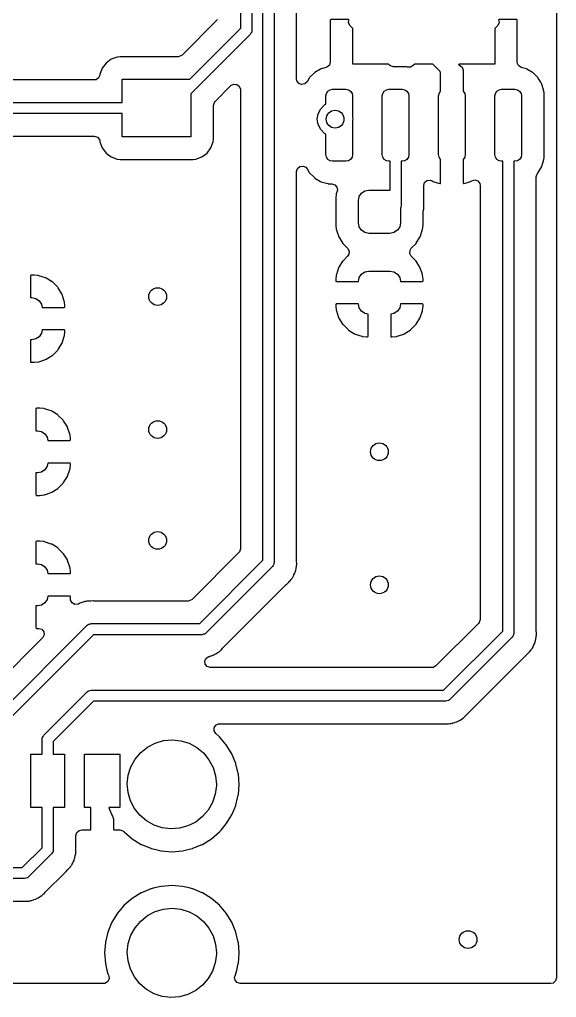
# Model space of a CAD drawing. Extents: x 175.5 to 201.5, y -108.8 to -70.5.
# Drawn here: x 189.39 to 201.49, y -108.81 to -86.75 of the extents above; entities that cross this region are included whole.
import ezdxf

# ---------------------------------------------------------------- set-up
doc = ezdxf.new("R2010")
doc.units = 0
doc.layers.add('BLACK', color=7, linetype='CONTINUOUS')

msp = doc.modelspace()

# ---------------------------------------------------------------- linework, layer by layer
at = {"layer": 'BLACK', "linetype": 'CONTINUOUS'}
for p, q in [((194.625, -80), (194.625, -87)), ((194.375, -86.9482), (194.375, -80.0518)), ((201.492, -80.5699), (201.492, -108.365)), ((194.875, -98.9482), (194.875, -81)), ((195.125, -81.0518), (195.125, -99)), ((195.633, -88.094), (195.633, -84.907)), ((193.83, -86.7745), (193.049, -87.5546)), ((193.846, -86.7535), (193.83, -86.7745)), ((196.394, -86.7599), (196.392, -86.7675)), ((196.392, -86.7675), (196.392, -87.7106)), ((196.395, -86.7585), (196.394, -86.7599)), ((196.41, -86.754), (196.395, -86.7585)), ((196.803, -86.754), (196.41, -86.754)), ((196.811, -86.7571), (196.803, -86.754)), ((196.805, -86.8303), (196.81, -86.7595)), ((196.839, -86.8926), (196.805, -86.8303)), ((196.81, -86.7595), (196.811, -86.7572)), ((196.811, -86.7572), (196.811, -86.7571)), ((200.197, -86.8212), (200.167, -86.8858)), ((200.201, -86.754), (200.188, -86.7578)), ((200.188, -86.7578), (200.197, -86.8212)), ((200.594, -86.754), (200.201, -86.754)), ((200.602, -86.7557), (200.594, -86.754)), ((200.604, -86.7569), (200.602, -86.7557)), ((200.608, -86.7721), (200.604, -86.7569)), ((200.608, -87.7101), (200.608, -86.7721)), ((193.223, -88.1), (194.375, -86.9482)), ((194.588, -87.0884), (193.25, -88.4268)), ((194.603, -87.0614), (194.588, -87.0884)), ((194.62, -87.0355), (194.603, -87.0614)), ((194.621, -87.0291), (194.62, -87.0355)), ((194.622, -87.0266), (194.621, -87.0291)), ((194.625, -87), (194.622, -87.022)), ((194.622, -87.022), (194.622, -87.0266)), ((196.9, -86.9536), (196.839, -86.8926)), ((196.9, -87.757), (196.9, -86.9536)), ((200.161, -86.8923), (200.1, -86.9536)), ((200.1, -86.9536), (200.1, -87.757)), ((200.167, -86.8858), (200.161, -86.8923)), ((191.337, -87.7367), (191.249, -87.8533)), ((191.453, -87.6494), (191.337, -87.7367)), ((191.59, -87.5983), (191.453, -87.6494)), ((191.652, -87.5915), (191.59, -87.5983)), ((192.96, -87.5915), (191.652, -87.5915)), ((192.987, -87.5886), (192.96, -87.5915)), ((193.049, -87.5546), (192.987, -87.5886)), ((196.392, -87.7106), (196.372, -87.7787)), ((197.703, -87.757), (196.9, -87.757)), ((197.726, -87.7796), (197.703, -87.757)), ((198.297, -87.757), (198.261, -87.7927)), ((198.703, -87.757), (198.297, -87.757)), ((198.873, -87.927), (198.703, -87.757)), ((199.297, -87.757), (199.289, -87.7642)), ((200.1, -87.757), (199.297, -87.757)), ((200.609, -87.7284), (200.608, -87.7101)), ((200.639, -87.7929), (200.609, -87.7284)), ((191.249, -87.8533), (191.198, -87.9897)), ((196.033, -87.9566), (195.927, -88.0629)), ((196.045, -87.9469), (196.033, -87.9566)), ((196.175, -87.8704), (196.045, -87.9469)), ((196.189, -87.8641), (196.175, -87.8704)), ((196.301, -87.8316), (196.189, -87.8641)), ((196.318, -87.8252), (196.301, -87.8316)), ((196.372, -87.7787), (196.318, -87.8252)), ((197.747, -87.7965), (197.726, -87.7796)), ((197.815, -87.8165), (197.747, -87.7965)), ((198.082, -87.8165), (197.815, -87.8165)), ((198.084, -87.8167), (198.082, -87.8165)), ((198.112, -87.8189), (198.084, -87.8167)), ((198.084, -87.8167), (198.084, -87.8167)), ((198.119, -87.8194), (198.112, -87.8189)), ((198.112, -87.8189), (198.112, -87.8189)), ((198.137, -87.8246), (198.119, -87.8194)), ((198.199, -87.8267), (198.137, -87.8246)), ((198.261, -87.7927), (198.199, -87.8267)), ((198.881, -87.9527), (198.873, -87.927)), ((198.881, -88.3676), (198.881, -87.9527)), ((199.289, -87.7642), (199.284, -87.7743)), ((199.284, -87.7743), (199.307, -87.7829)), ((199.307, -87.7829), (199.364, -87.8255)), ((199.364, -87.8255), (199.389, -87.892)), ((199.389, -87.892), (199.389, -87.901)), ((199.389, -87.901), (199.389, -88.3676)), ((200.699, -87.8311), (200.639, -87.7929)), ((200.819, -87.8659), (200.699, -87.8311)), ((200.825, -87.8699), (200.819, -87.8659)), ((200.955, -87.9465), (200.825, -87.8699)), ((200.825, -87.8699), (200.825, -87.8699)), ((200.962, -87.9505), (200.955, -87.9465)), ((200.955, -87.9465), (200.955, -87.9465)), ((201.079, -88.0682), (200.962, -87.9505)), ((191.071, -88.1165), (185.929, -88.1165)), ((191.111, -88.1101), (191.071, -88.1165)), ((191.169, -88.0697), (191.111, -88.1101)), ((191.197, -88.0041), (191.169, -88.0697)), ((191.198, -87.9897), (191.197, -88.003)), ((191.197, -88.003), (191.197, -88.0041)), ((191.7, -88.625), (191.7, -88.1)), ((191.7, -88.1), (193.223, -88.1)), ((195.64, -88.1339), (195.633, -88.094)), ((195.681, -88.1922), (195.64, -88.1339)), ((195.746, -88.2193), (195.681, -88.1922)), ((195.868, -88.1581), (195.816, -88.2066)), ((195.917, -88.0753), (195.868, -88.1581)), ((195.927, -88.0629), (195.917, -88.0753)), ((201.083, -88.075), (201.079, -88.0682)), ((201.138, -88.1664), (201.083, -88.075)), ((201.083, -88.075), (201.083, -88.075)), ((201.164, -88.2114), (201.138, -88.1664)), ((193.795, -88.6005), (194.151, -88.2445)), ((194.151, -88.2445), (194.214, -88.2105)), ((194.214, -88.2105), (194.285, -88.2155)), ((194.285, -88.2155), (194.341, -88.2581)), ((194.341, -88.2581), (194.366, -88.3246)), ((194.366, -88.3246), (194.367, -88.3336)), ((194.367, -88.3336), (194.367, -98.6854)), ((195.816, -88.2066), (195.746, -88.2193)), ((196.295, -88.475), (196.306, -88.4176)), ((196.306, -88.4176), (196.339, -88.3689)), ((196.339, -88.3689), (196.388, -88.3364)), ((196.388, -88.3364), (196.445, -88.325)), ((196.445, -88.325), (196.745, -88.325)), ((196.745, -88.325), (196.802, -88.3364)), ((196.802, -88.3364), (196.851, -88.3689)), ((196.851, -88.3689), (196.884, -88.4176)), ((196.884, -88.4176), (196.895, -88.475)), ((197.565, -88.475), (197.576, -88.4176)), ((197.576, -88.4176), (197.609, -88.3689)), ((197.609, -88.3689), (197.658, -88.3364)), ((197.658, -88.3364), (197.715, -88.325)), ((197.715, -88.325), (198.015, -88.325)), ((198.015, -88.325), (198.072, -88.3364)), ((198.072, -88.3364), (198.121, -88.3689)), ((198.121, -88.3689), (198.154, -88.4176)), ((198.154, -88.4176), (198.165, -88.475)), ((198.835, -88.475), (198.846, -88.4176)), ((198.846, -88.4176), (198.879, -88.3689)), ((198.879, -88.3689), (198.881, -88.3676)), ((199.389, -88.3676), (199.391, -88.3689)), ((199.391, -88.3689), (199.424, -88.4176)), ((199.424, -88.4176), (199.435, -88.475)), ((200.105, -88.475), (200.116, -88.4176)), ((200.116, -88.4176), (200.149, -88.3689)), ((200.149, -88.3689), (200.198, -88.3364)), ((200.198, -88.3364), (200.255, -88.325)), ((200.255, -88.325), (200.555, -88.325)), ((200.555, -88.325), (200.612, -88.3364)), ((200.612, -88.3364), (200.661, -88.3689)), ((200.661, -88.3689), (200.694, -88.4176)), ((200.694, -88.4176), (200.705, -88.475)), ((201.211, -88.3712), (201.164, -88.2114)), ((201.213, -88.4085), (201.211, -88.3712)), ((201.213, -89.8665), (201.213, -88.4085)), ((185.3, -88.625), (191.7, -88.625)), ((193.25, -88.4268), (193.25, -89.4)), ((193.758, -88.6896), (193.779, -88.6215)), ((193.779, -88.6215), (193.795, -88.6005)), ((196.295, -88.661), (196.295, -88.475)), ((196.895, -88.475), (196.895, -88.9684)), ((197.565, -89.8), (197.565, -88.475)), ((198.165, -88.475), (198.165, -89.8)), ((198.835, -89.8), (198.835, -88.475)), ((199.435, -88.475), (199.435, -89.8)), ((200.105, -89.8), (200.105, -88.475)), ((200.705, -88.475), (200.705, -89.8)), ((193.758, -89.4481), (193.758, -88.6896)), ((196.12, -88.8764), (196.176, -88.7649)), ((196.176, -88.7649), (196.265, -88.6764)), ((196.265, -88.6764), (196.295, -88.661)), ((191.7, -88.875), (185.3, -88.875)), ((191.7, -89.4), (191.7, -88.875)), ((196.1, -89), (196.12, -88.8764)), ((196.12, -89.1236), (196.1, -89)), ((196.895, -88.9684), (196.9, -89)), ((196.9, -89), (196.895, -89.0316)), ((196.895, -89.0316), (196.895, -89.8)), ((196.176, -89.2351), (196.12, -89.1236)), ((196.265, -89.3236), (196.176, -89.2351)), ((185.929, -89.3835), (191.071, -89.3835)), ((191.071, -89.3835), (191.14, -89.4035)), ((191.14, -89.4035), (191.186, -89.4572)), ((191.186, -89.4572), (191.197, -89.4959)), ((191.197, -89.4959), (191.198, -89.5103)), ((191.198, -89.5103), (191.249, -89.6467)), ((193.25, -89.4), (191.7, -89.4)), ((193.701, -89.6467), (193.752, -89.5103)), ((193.752, -89.5103), (193.758, -89.4481)), ((196.295, -89.339), (196.265, -89.3236)), ((196.295, -89.8), (196.295, -89.339)), ((191.249, -89.6467), (191.337, -89.7633)), ((193.613, -89.7633), (193.701, -89.6467)), ((191.337, -89.7633), (191.453, -89.8506)), ((191.453, -89.8506), (191.59, -89.9017)), ((191.59, -89.9017), (191.652, -89.9085)), ((191.652, -89.9085), (193.298, -89.9085)), ((193.298, -89.9085), (193.36, -89.9017)), ((193.36, -89.9017), (193.497, -89.8506)), ((193.497, -89.8506), (193.613, -89.7633)), ((196.306, -89.8574), (196.295, -89.8)), ((196.339, -89.9061), (196.306, -89.8574)), ((196.388, -89.9386), (196.339, -89.9061)), ((196.445, -89.95), (196.388, -89.9386)), ((196.745, -89.95), (196.445, -89.95)), ((196.802, -89.9386), (196.745, -89.95)), ((196.851, -89.9061), (196.802, -89.9386)), ((196.884, -89.8574), (196.851, -89.9061)), ((196.895, -89.8), (196.884, -89.8574)), ((197.576, -89.8574), (197.565, -89.8)), ((197.609, -89.9061), (197.576, -89.8574)), ((197.658, -89.9386), (197.609, -89.9061)), ((197.715, -89.95), (197.658, -89.9386)), ((197.74, -89.95), (197.715, -89.95)), ((197.74, -90.6005), (197.74, -89.95)), ((198.015, -89.95), (197.99, -89.95)), ((197.99, -89.95), (197.99, -90.9525)), ((198.072, -89.9386), (198.015, -89.95)), ((198.121, -89.9061), (198.072, -89.9386)), ((198.154, -89.8574), (198.121, -89.9061)), ((198.165, -89.8), (198.154, -89.8574)), ((198.846, -89.8574), (198.835, -89.8)), ((198.879, -89.9061), (198.846, -89.8574)), ((198.881, -89.9074), (198.879, -89.9061)), ((198.881, -90.4426), (198.881, -89.9074)), ((199.391, -89.9061), (199.389, -89.9074)), ((199.389, -89.9074), (199.389, -90.4369)), ((199.424, -89.8574), (199.391, -89.9061)), ((199.435, -89.8), (199.424, -89.8574)), ((200.116, -89.8574), (200.105, -89.8)), ((200.149, -89.9061), (200.116, -89.8574)), ((200.198, -89.9386), (200.149, -89.9061)), ((200.255, -89.95), (200.198, -89.9386)), ((200.28, -89.95), (200.255, -89.95)), ((200.28, -100.543), (200.28, -89.95)), ((200.555, -89.95), (200.53, -89.95)), ((200.53, -89.95), (200.53, -100.595)), ((200.612, -89.9386), (200.555, -89.95)), ((200.661, -89.9061), (200.612, -89.9386)), ((200.694, -89.8574), (200.661, -89.9061)), ((200.705, -89.8), (200.694, -89.8574)), ((201.172, -90.0369), (201.209, -89.91)), ((201.209, -89.91), (201.211, -89.9038)), ((201.211, -89.9038), (201.213, -89.8716)), ((201.213, -89.8689), (201.213, -89.8665)), ((201.213, -89.869), (201.213, -89.8689)), ((201.213, -89.8716), (201.213, -89.869)), ((195.633, -90.181), (195.654, -90.1129)), ((195.633, -98.9642), (195.633, -90.181)), ((195.654, -90.1129), (195.707, -90.0664)), ((195.707, -90.0664), (195.777, -90.0563)), ((195.777, -90.0563), (195.842, -90.0858)), ((195.842, -90.0858), (195.868, -90.1169)), ((195.868, -90.1169), (195.917, -90.1997)), ((201.083, -90.2), (201.16, -90.0704)), ((201.16, -90.0704), (201.164, -90.0636)), ((201.164, -90.0636), (201.172, -90.0369)), ((195.917, -90.1997), (195.927, -90.2121)), ((195.927, -90.2121), (196.033, -90.3184)), ((196.033, -90.3184), (196.045, -90.3281)), ((196.045, -90.3281), (196.175, -90.4046)), ((196.175, -90.4046), (196.189, -90.4109)), ((198.519, -90.4295), (198.572, -90.383)), ((198.572, -90.383), (198.642, -90.3729)), ((198.642, -90.3729), (198.689, -90.3892)), ((198.689, -90.3892), (198.715, -90.4046)), ((198.715, -90.4046), (198.729, -90.4109)), ((199.541, -90.4109), (199.555, -90.4046)), ((199.555, -90.4046), (199.581, -90.3892)), ((199.581, -90.3892), (199.65, -90.3717)), ((199.65, -90.3717), (199.718, -90.3942)), ((199.718, -90.3942), (199.762, -90.4496)), ((201.038, -90.2999), (201.059, -90.2318)), ((201.038, -100.559), (201.038, -90.2999)), ((201.059, -90.2318), (201.069, -90.2187)), ((201.069, -90.2187), (201.074, -90.2124)), ((201.069, -90.2187), (201.069, -90.2187)), ((201.074, -90.2124), (201.079, -90.2068)), ((201.079, -90.2068), (201.083, -90.2)), ((201.083, -90.2), (201.083, -90.2)), ((196.189, -90.4109), (196.335, -90.4533)), ((196.335, -90.4533), (196.348, -90.4556)), ((196.348, -90.4556), (196.376, -90.4578)), ((196.376, -90.4578), (196.381, -90.458)), ((196.381, -90.458), (196.428, -90.458)), ((196.428, -90.458), (196.496, -90.478)), ((196.496, -90.478), (196.542, -90.5317)), ((196.547, -90.6237), (196.527, -90.6852)), ((196.542, -90.5317), (196.553, -90.6019)), ((196.553, -90.6019), (196.547, -90.6237)), ((197.095, -90.6696), (197.172, -90.6181)), ((197.172, -90.6181), (197.262, -90.6)), ((197.262, -90.6), (197.737, -90.6)), ((197.737, -90.6), (197.74, -90.6005)), ((198.498, -90.4976), (198.519, -90.4295)), ((198.498, -91.0325), (198.498, -90.4976)), ((198.729, -90.4109), (198.864, -90.4499)), ((198.864, -90.4499), (198.878, -90.4499)), ((198.878, -90.4499), (198.881, -90.4426)), ((199.389, -90.4369), (199.393, -90.4504)), ((199.393, -90.4504), (199.401, -90.4515)), ((199.401, -90.4515), (199.541, -90.4109)), ((199.762, -90.4496), (199.772, -90.4976)), ((199.772, -90.4976), (199.772, -100.28)), ((196.527, -90.6852), (196.516, -90.7879)), ((196.516, -90.7879), (196.516, -91.3871)), ((197.025, -90.8375), (197.043, -90.7466)), ((197.025, -91.3375), (197.025, -90.8375)), ((197.043, -90.7466), (197.095, -90.6696)), ((197.985, -90.988), (197.975, -91.0033)), ((197.975, -91.0033), (197.975, -91.3375)), ((197.99, -90.9525), (197.985, -90.988)), ((198.487, -91.0755), (198.498, -91.0325)), ((198.483, -91.1069), (198.487, -91.0755)), ((198.483, -91.3871), (198.483, -91.1069)), ((196.516, -91.3871), (196.527, -91.4911)), ((196.527, -91.4911), (196.529, -91.4976)), ((196.529, -91.4976), (196.529, -91.4976)), ((196.529, -91.4976), (196.545, -91.5455)), ((197.043, -91.4284), (197.025, -91.3375)), ((197.095, -91.5054), (197.043, -91.4284)), ((197.172, -91.5569), (197.095, -91.5054)), ((197.905, -91.5054), (197.828, -91.5569)), ((197.957, -91.4284), (197.905, -91.5054)), ((197.975, -91.3375), (197.957, -91.4284)), ((198.418, -91.6549), (198.473, -91.4898)), ((198.473, -91.4898), (198.483, -91.3871)), ((196.545, -91.5455), (196.582, -91.6561)), ((196.582, -91.6561), (196.674, -91.804)), ((197.262, -91.575), (197.172, -91.5569)), ((197.737, -91.575), (197.262, -91.575)), ((197.828, -91.5569), (197.737, -91.575)), ((198.331, -91.7968), (198.414, -91.6611)), ((198.414, -91.6611), (198.418, -91.6549)), ((198.414, -91.6611), (198.414, -91.6611)), ((196.674, -91.804), (196.781, -91.9111)), ((196.781, -91.9111), (196.815, -91.9734)), ((198.19, -91.9565), (198.219, -91.9114)), ((198.219, -91.9111), (198.327, -91.803)), ((198.219, -91.9114), (198.219, -91.9111)), ((198.327, -91.803), (198.331, -91.7968)), ((196.781, -92.0893), (196.679, -92.1921)), ((196.81, -92.0442), (196.781, -92.0893)), ((196.815, -91.9734), (196.81, -92.0442)), ((198.185, -92.0273), (198.19, -91.9565)), ((198.219, -92.0896), (198.185, -92.0273)), ((198.321, -92.1911), (198.219, -92.0896)), ((196.58, -92.3522), (196.53, -92.5038)), ((196.586, -92.3391), (196.58, -92.3522)), ((196.67, -92.2035), (196.586, -92.3391)), ((196.679, -92.1921), (196.67, -92.2035)), ((198.33, -92.2025), (198.321, -92.1911)), ((198.413, -92.3379), (198.33, -92.2025)), ((198.42, -92.351), (198.413, -92.3379)), ((198.47, -92.5025), (198.42, -92.351)), ((189.631, -92.5229), (189.629, -92.5305)), ((189.629, -92.5305), (189.629, -93.025)), ((189.632, -92.5215), (189.631, -92.5229)), ((189.647, -92.517), (189.632, -92.5215)), ((189.709, -92.517), (189.647, -92.517)), ((189.715, -92.5173), (189.709, -92.517)), ((189.808, -92.5268), (189.715, -92.5173)), ((189.821, -92.5297), (189.808, -92.5268)), ((189.973, -92.5799), (189.821, -92.5297)), ((189.986, -92.5861), (189.973, -92.5799)), ((190.121, -92.6696), (189.986, -92.5861)), ((196.527, -92.5171), (196.517, -92.6098)), ((196.517, -92.6098), (196.517, -92.6162)), ((196.53, -92.5038), (196.527, -92.5171)), ((197.026, -92.6585), (197.043, -92.5716)), ((197.043, -92.5716), (197.095, -92.4946)), ((197.095, -92.4946), (197.172, -92.4431)), ((197.172, -92.4431), (197.262, -92.425)), ((197.262, -92.425), (197.737, -92.425)), ((197.737, -92.425), (197.828, -92.4431)), ((197.828, -92.4431), (197.905, -92.4946)), ((197.905, -92.4946), (197.957, -92.5716)), ((197.957, -92.5716), (197.974, -92.6585)), ((198.473, -92.5159), (198.47, -92.5025)), ((198.483, -92.6097), (198.473, -92.5159)), ((198.483, -92.6162), (198.483, -92.6097)), ((190.133, -92.6786), (190.121, -92.6696)), ((190.246, -92.7911), (190.133, -92.6786)), ((190.255, -92.8025), (190.246, -92.7911)), ((190.338, -92.9379), (190.255, -92.8025)), ((196.517, -92.6162), (196.517, -92.6404)), ((196.517, -92.6404), (196.521, -92.6556)), ((196.521, -92.6556), (196.523, -92.6568)), ((196.523, -92.6568), (196.531, -92.6585)), ((196.531, -92.6585), (197.026, -92.6585)), ((197.974, -92.6585), (198.465, -92.6585)), ((198.465, -92.6585), (198.48, -92.654)), ((198.48, -92.654), (198.481, -92.6526)), ((198.481, -92.6526), (198.483, -92.645)), ((198.483, -92.645), (198.483, -92.6162)), ((189.629, -93.025), (189.662, -93.025)), ((189.662, -93.025), (189.753, -93.0431)), ((189.753, -93.0431), (189.83, -93.0946)), ((190.345, -92.951), (190.338, -92.9379)), ((190.395, -93.1025), (190.345, -92.951)), ((189.83, -93.0946), (189.882, -93.1716)), ((189.882, -93.1716), (189.897, -93.246)), ((189.897, -93.246), (190.39, -93.246)), ((190.39, -93.246), (190.405, -93.2415)), ((190.398, -93.1159), (190.395, -93.1025)), ((190.408, -93.2097), (190.398, -93.1159)), ((190.405, -93.2415), (190.406, -93.2401)), ((190.406, -93.2401), (190.408, -93.2325)), ((190.408, -93.2162), (190.408, -93.2097)), ((190.408, -93.2325), (190.408, -93.2162)), ((196.519, -93.1724), (196.517, -93.18)), ((196.517, -93.18), (196.517, -93.2088)), ((196.517, -93.2088), (196.517, -93.2153)), ((196.517, -93.2153), (196.527, -93.3091)), ((196.52, -93.171), (196.519, -93.1724)), ((196.535, -93.1665), (196.52, -93.171)), ((197.026, -93.1665), (196.535, -93.1665)), ((197.043, -93.2534), (197.026, -93.1665)), ((197.095, -93.3304), (197.043, -93.2534)), ((197.957, -93.2534), (197.905, -93.3304)), ((197.974, -93.1665), (197.957, -93.2534)), ((198.469, -93.1665), (197.974, -93.1665)), ((198.477, -93.1682), (198.469, -93.1665)), ((198.473, -93.3079), (198.483, -93.2152)), ((198.479, -93.1694), (198.477, -93.1682)), ((198.483, -93.1846), (198.479, -93.1694)), ((198.483, -93.2088), (198.483, -93.1846)), ((198.483, -93.2152), (198.483, -93.2088)), ((196.527, -93.3091), (196.53, -93.3225)), ((196.53, -93.3225), (196.58, -93.474)), ((196.58, -93.474), (196.587, -93.4871)), ((196.587, -93.4871), (196.67, -93.6225)), ((197.172, -93.3819), (197.095, -93.3304)), ((197.246, -93.3967), (197.172, -93.3819)), ((197.246, -93.8945), (197.246, -93.3967)), ((197.828, -93.3819), (197.754, -93.3967)), ((197.754, -93.3967), (197.754, -93.8899)), ((197.905, -93.3304), (197.828, -93.3819)), ((198.33, -93.6215), (198.414, -93.4859)), ((198.414, -93.4859), (198.42, -93.4728)), ((198.42, -93.4728), (198.47, -93.3212)), ((198.47, -93.3212), (198.473, -93.3079)), ((196.67, -93.6225), (196.679, -93.6339)), ((196.679, -93.6339), (196.792, -93.7464)), ((198.209, -93.7455), (198.321, -93.6329)), ((198.321, -93.6329), (198.33, -93.6215)), ((189.83, -93.9054), (189.753, -93.9569)), ((189.882, -93.8284), (189.83, -93.9054)), ((189.897, -93.754), (189.882, -93.8284)), ((190.394, -93.754), (189.897, -93.754)), ((190.345, -94.0478), (190.395, -93.8962)), ((190.402, -93.7557), (190.394, -93.754)), ((190.395, -93.8962), (190.398, -93.8829)), ((190.398, -93.8829), (190.408, -93.7902)), ((190.404, -93.7569), (190.402, -93.7557)), ((190.408, -93.7721), (190.404, -93.7569)), ((190.408, -93.7838), (190.408, -93.7721)), ((190.408, -93.7902), (190.408, -93.7838)), ((196.792, -93.7464), (196.804, -93.7554)), ((196.804, -93.7554), (196.939, -93.8389)), ((196.939, -93.8389), (196.952, -93.8451)), ((196.952, -93.8451), (197.104, -93.8953)), ((197.104, -93.8953), (197.117, -93.8982)), ((197.117, -93.8982), (197.21, -93.9077)), ((197.21, -93.9077), (197.216, -93.908)), ((197.216, -93.908), (197.228, -93.908)), ((197.228, -93.908), (197.243, -93.9035)), ((197.243, -93.9035), (197.244, -93.9021)), ((197.244, -93.9021), (197.246, -93.8945)), ((197.754, -93.8899), (197.758, -93.9051)), ((197.758, -93.9051), (197.76, -93.9063)), ((197.76, -93.9063), (197.768, -93.908)), ((197.768, -93.908), (197.784, -93.908)), ((197.784, -93.908), (197.79, -93.9077)), ((197.79, -93.9077), (197.884, -93.8979)), ((197.884, -93.8979), (197.898, -93.895)), ((197.898, -93.895), (198.049, -93.8445)), ((198.049, -93.8445), (198.062, -93.8383)), ((198.062, -93.8383), (198.197, -93.7546)), ((198.197, -93.7546), (198.209, -93.7455)), ((189.662, -93.975), (189.629, -93.975)), ((189.629, -93.975), (189.629, -94.4649)), ((189.753, -93.9569), (189.662, -93.975)), ((190.255, -94.1965), (190.339, -94.0609)), ((190.339, -94.0609), (190.345, -94.0478)), ((189.987, -94.4133), (190.122, -94.3296)), ((190.122, -94.3296), (190.134, -94.3205)), ((190.134, -94.3205), (190.246, -94.2079)), ((190.246, -94.2079), (190.255, -94.1965)), ((189.629, -94.4649), (189.633, -94.4801)), ((189.633, -94.4801), (189.635, -94.4813)), ((189.635, -94.4813), (189.643, -94.483)), ((189.643, -94.483), (189.709, -94.483)), ((189.709, -94.483), (189.715, -94.4827)), ((189.715, -94.4827), (189.809, -94.4729)), ((189.809, -94.4729), (189.823, -94.47)), ((189.823, -94.47), (189.974, -94.4195)), ((189.974, -94.4195), (189.987, -94.4133)), ((189.756, -95.5229), (189.754, -95.5305)), ((189.754, -95.5305), (189.754, -96.025)), ((189.757, -95.5215), (189.756, -95.5229)), ((189.772, -95.517), (189.757, -95.5215)), ((189.834, -95.517), (189.772, -95.517)), ((189.84, -95.5173), (189.834, -95.517)), ((189.933, -95.5268), (189.84, -95.5173)), ((189.946, -95.5297), (189.933, -95.5268)), ((190.098, -95.5799), (189.946, -95.5297)), ((190.111, -95.5861), (190.098, -95.5799)), ((190.246, -95.6696), (190.111, -95.5861)), ((190.258, -95.6786), (190.246, -95.6696)), ((190.371, -95.7911), (190.258, -95.6786)), ((190.38, -95.8025), (190.371, -95.7911)), ((190.463, -95.9379), (190.38, -95.8025)), ((189.754, -96.025), (189.787, -96.025)), ((189.787, -96.025), (189.878, -96.0431)), ((189.878, -96.0431), (189.955, -96.0946)), ((189.955, -96.0946), (190.007, -96.1716)), ((190.47, -95.951), (190.463, -95.9379)), ((190.52, -96.1025), (190.47, -95.951)), ((190.523, -96.1159), (190.52, -96.1025)), ((190.533, -96.2097), (190.523, -96.1159)), ((190.007, -96.1716), (190.022, -96.246)), ((190.022, -96.246), (190.515, -96.246)), ((190.515, -96.246), (190.53, -96.2415)), ((190.53, -96.2415), (190.531, -96.2401)), ((190.531, -96.2401), (190.533, -96.2325)), ((190.533, -96.2162), (190.533, -96.2097)), ((190.533, -96.2325), (190.533, -96.2162)), ((190.022, -96.754), (190.007, -96.8284)), ((190.519, -96.754), (190.022, -96.754)), ((190.527, -96.7557), (190.519, -96.754)), ((190.523, -96.8829), (190.533, -96.7902)), ((190.529, -96.7569), (190.527, -96.7557)), ((190.533, -96.7721), (190.529, -96.7569)), ((190.533, -96.7838), (190.533, -96.7721)), ((190.533, -96.7902), (190.533, -96.7838)), ((189.787, -96.975), (189.754, -96.975)), ((189.754, -96.975), (189.754, -97.4649)), ((189.878, -96.9569), (189.787, -96.975)), ((189.955, -96.9054), (189.878, -96.9569)), ((190.007, -96.8284), (189.955, -96.9054)), ((190.47, -97.0478), (190.52, -96.8962)), ((190.52, -96.8962), (190.523, -96.8829)), ((190.259, -97.3205), (190.371, -97.2079)), ((190.371, -97.2079), (190.38, -97.1965)), ((190.38, -97.1965), (190.464, -97.0609)), ((190.464, -97.0609), (190.47, -97.0478)), ((189.754, -97.4649), (189.758, -97.4801)), ((189.948, -97.47), (190.099, -97.4195)), ((190.099, -97.4195), (190.112, -97.4133)), ((190.112, -97.4133), (190.247, -97.3296)), ((190.247, -97.3296), (190.259, -97.3205)), ((189.758, -97.4801), (189.76, -97.4813)), ((189.76, -97.4813), (189.768, -97.483)), ((189.768, -97.483), (189.834, -97.483)), ((189.834, -97.483), (189.84, -97.4827)), ((189.84, -97.4827), (189.934, -97.4729)), ((189.934, -97.4729), (189.948, -97.47)), ((189.756, -98.5229), (189.754, -98.5305)), ((189.754, -98.5305), (189.754, -99.025)), ((189.757, -98.5215), (189.756, -98.5229)), ((189.772, -98.517), (189.757, -98.5215)), ((189.834, -98.517), (189.772, -98.517)), ((189.84, -98.5173), (189.834, -98.517)), ((189.933, -98.5268), (189.84, -98.5173)), ((189.946, -98.5297), (189.933, -98.5268)), ((190.098, -98.5799), (189.946, -98.5297)), ((190.111, -98.5861), (190.098, -98.5799)), ((190.246, -98.6696), (190.111, -98.5861)), ((190.258, -98.6786), (190.246, -98.6696)), ((190.371, -98.7911), (190.258, -98.6786)), ((194.33, -98.7745), (193.274, -99.8296)), ((194.346, -98.7535), (194.33, -98.7745)), ((194.367, -98.6854), (194.346, -98.7535)), ((190.38, -98.8025), (190.371, -98.7911)), ((190.463, -98.9379), (190.38, -98.8025)), ((190.47, -98.951), (190.463, -98.9379)), ((190.52, -99.1025), (190.47, -98.951)), ((193.448, -100.375), (194.875, -98.9482)), ((195.125, -99), (195.122, -99.022)), ((195.634, -98.976), (195.633, -98.9642)), ((195.638, -99.0201), (195.634, -98.976)), ((189.754, -99.025), (189.787, -99.025)), ((189.787, -99.025), (189.878, -99.0431)), ((189.878, -99.0431), (189.955, -99.0946)), ((189.955, -99.0946), (190.007, -99.1716)), ((190.007, -99.1716), (190.022, -99.246)), ((190.523, -99.1159), (190.52, -99.1025)), ((190.533, -99.2097), (190.523, -99.1159)), ((190.533, -99.2162), (190.533, -99.2097)), ((190.533, -99.2325), (190.533, -99.2162)), ((195.088, -99.0884), (193.588, -100.588)), ((195.103, -99.0614), (195.088, -99.0884)), ((195.12, -99.0355), (195.103, -99.0614)), ((195.121, -99.0291), (195.12, -99.0355)), ((195.122, -99.0266), (195.121, -99.0291)), ((195.122, -99.022), (195.122, -99.0266)), ((195.594, -99.2351), (195.596, -99.2274)), ((195.596, -99.2274), (195.599, -99.2154)), ((195.596, -99.2274), (195.596, -99.2274)), ((195.599, -99.2154), (195.605, -99.1967)), ((195.605, -99.1967), (195.61, -99.1854)), ((195.61, -99.1854), (195.613, -99.1781)), ((195.613, -99.1781), (195.62, -99.1345)), ((195.62, -99.1345), (195.623, -99.1229)), ((195.623, -99.1229), (195.632, -99.0877)), ((195.632, -99.0877), (195.633, -99.08)), ((195.632, -99.0877), (195.632, -99.0877)), ((195.633, -99.0598), (195.635, -99.0401)), ((195.633, -99.08), (195.633, -99.0598)), ((195.635, -99.0401), (195.637, -99.0279)), ((195.637, -99.0279), (195.638, -99.0201)), ((190.022, -99.246), (190.515, -99.246)), ((190.515, -99.246), (190.53, -99.2415)), ((190.53, -99.2415), (190.531, -99.2401)), ((190.531, -99.2401), (190.533, -99.2325)), ((195.407, -99.492), (195.454, -99.4423)), ((195.454, -99.4423), (195.456, -99.4395)), ((195.456, -99.4395), (195.476, -99.4198)), ((195.476, -99.4198), (195.479, -99.4166)), ((195.479, -99.4166), (195.486, -99.4076)), ((195.486, -99.4076), (195.511, -99.3811)), ((195.511, -99.3811), (195.517, -99.3753)), ((195.517, -99.3753), (195.526, -99.3576)), ((195.526, -99.3576), (195.537, -99.341)), ((195.537, -99.341), (195.545, -99.3313)), ((195.545, -99.3313), (195.55, -99.325)), ((195.55, -99.325), (195.567, -99.2845)), ((195.567, -99.2845), (195.572, -99.2738)), ((195.572, -99.2738), (195.594, -99.2351)), ((193.973, -100.923), (195.392, -99.5037)), ((195.392, -99.5037), (195.401, -99.4961)), ((195.401, -99.4961), (195.407, -99.492)), ((190.007, -99.8284), (189.955, -99.9054)), ((190.022, -99.754), (190.007, -99.8284)), ((190.519, -99.754), (190.022, -99.754)), ((190.527, -99.7557), (190.519, -99.754)), ((190.529, -99.7569), (190.527, -99.7557)), ((190.533, -99.7721), (190.529, -99.7569)), ((190.531, -99.8064), (190.533, -99.7902)), ((190.534, -99.8484), (190.531, -99.8064)), ((190.533, -99.7838), (190.533, -99.7721)), ((190.533, -99.7902), (190.533, -99.7838)), ((190.569, -99.9101), (190.534, -99.8484)), ((190.834, -99.8844), (190.8, -99.8978)), ((190.841, -99.8815), (190.834, -99.8844)), ((190.834, -99.8844), (190.834, -99.8844)), ((190.854, -99.8799), (190.841, -99.8815)), ((190.861, -99.879), (190.854, -99.8799)), ((190.881, -99.875), (190.861, -99.879)), ((190.882, -99.8745), (190.881, -99.875)), ((190.9, -99.8693), (190.882, -99.8745)), ((190.908, -99.8691), (190.9, -99.8693)), ((190.912, -99.8689), (190.908, -99.8691)), ((190.944, -99.8679), (190.912, -99.8689)), ((190.956, -99.867), (190.944, -99.8679)), ((190.96, -99.8665), (190.956, -99.867)), ((190.956, -99.867), (190.956, -99.867)), ((190.956, -99.867), (190.956, -99.867)), ((190.988, -99.8665), (190.96, -99.8665)), ((190.992, -99.8664), (190.988, -99.8665)), ((191.052, -99.8645), (190.992, -99.8664)), ((191.06, -99.8643), (191.052, -99.8645)), ((191.052, -99.8645), (191.052, -99.8645)), ((191.068, -99.866), (191.06, -99.8643)), ((191.079, -99.8665), (191.068, -99.866)), ((193.185, -99.8665), (191.079, -99.8665)), ((193.212, -99.8636), (193.185, -99.8665)), ((193.274, -99.8296), (193.212, -99.8636)), ((189.787, -99.975), (189.754, -99.975)), ((189.754, -99.975), (189.754, -100.465)), ((189.878, -99.9569), (189.787, -99.975)), ((189.955, -99.9054), (189.878, -99.9569)), ((190.632, -99.9428), (190.569, -99.9101)), ((190.703, -99.9363), (190.632, -99.9428)), ((190.711, -99.933), (190.703, -99.9363)), ((190.729, -99.9243), (190.711, -99.933)), ((190.74, -99.918), (190.729, -99.9243)), ((190.746, -99.914), (190.74, -99.918)), ((190.74, -99.918), (190.74, -99.918)), ((190.789, -99.9016), (190.746, -99.914)), ((190.8, -99.8978), (190.789, -99.9016)), ((199.772, -100.28), (199.751, -100.349)), ((188.912, -102.412), (190.912, -100.412)), ((189.754, -100.465), (189.758, -100.48)), ((189.758, -100.48), (189.76, -100.481)), ((189.76, -100.481), (189.768, -100.483)), ((189.768, -100.483), (189.817, -100.483)), ((189.817, -100.483), (189.885, -100.503)), ((189.885, -100.503), (189.932, -100.557)), ((190.912, -100.412), (190.929, -100.398)), ((190.929, -100.398), (190.932, -100.395)), ((190.932, -100.395), (190.935, -100.394)), ((190.935, -100.394), (190.94, -100.39)), ((190.94, -100.39), (190.97, -100.384)), ((190.97, -100.384), (191, -100.375)), ((191, -100.375), (193.448, -100.375)), ((199.735, -100.369), (198.774, -101.33)), ((198.948, -101.875), (200.28, -100.543)), ((199.751, -100.349), (199.735, -100.369)), ((189.906, -100.698), (188.608, -101.996)), ((191.052, -100.625), (189.125, -102.552)), ((189.912, -100.692), (189.906, -100.698)), ((189.942, -100.627), (189.912, -100.692)), ((189.932, -100.557), (189.942, -100.627)), ((193.5, -100.625), (191.052, -100.625)), ((193.53, -100.616), (193.5, -100.625)), ((193.56, -100.61), (193.53, -100.616)), ((193.565, -100.606), (193.56, -100.61)), ((193.568, -100.605), (193.565, -100.606)), ((193.571, -100.602), (193.568, -100.605)), ((193.588, -100.588), (193.571, -100.602)), ((200.493, -100.683), (199.088, -102.088)), ((200.508, -100.656), (200.493, -100.683)), ((200.525, -100.631), (200.508, -100.656)), ((200.526, -100.624), (200.525, -100.631)), ((200.527, -100.622), (200.526, -100.624)), ((200.53, -100.595), (200.527, -100.617)), ((200.527, -100.617), (200.527, -100.622)), ((201.015, -100.78), (201.018, -100.773)), ((201.018, -100.773), (201.019, -100.765)), ((201.019, -100.765), (201.025, -100.729)), ((201.019, -100.765), (201.019, -100.765)), ((201.025, -100.729), (201.028, -100.718)), ((201.028, -100.718), (201.037, -100.683)), ((201.037, -100.683), (201.038, -100.675)), ((201.037, -100.683), (201.037, -100.683)), ((201.039, -100.571), (201.038, -100.559)), ((201.038, -100.655), (201.04, -100.635)), ((201.038, -100.675), (201.038, -100.655)), ((201.043, -100.615), (201.039, -100.571)), ((201.04, -100.635), (201.042, -100.623)), ((201.042, -100.623), (201.043, -100.615)), ((193.891, -101.005), (193.906, -100.99)), ((193.906, -100.99), (193.921, -100.977)), ((193.921, -100.977), (193.922, -100.976)), ((193.922, -100.976), (193.937, -100.965)), ((193.937, -100.965), (193.965, -100.931)), ((193.965, -100.931), (193.973, -100.923)), ((200.891, -101.003), (200.922, -100.97)), ((200.922, -100.97), (200.925, -100.963)), ((200.925, -100.963), (200.931, -100.953)), ((200.925, -100.963), (200.925, -100.963)), ((200.931, -100.953), (200.942, -100.936)), ((200.942, -100.936), (200.95, -100.926)), ((200.95, -100.926), (200.955, -100.92)), ((200.955, -100.92), (200.958, -100.913)), ((200.958, -100.913), (200.972, -100.879)), ((200.958, -100.913), (200.958, -100.913)), ((200.972, -100.879), (200.977, -100.869)), ((200.977, -100.869), (200.999, -100.83)), ((200.999, -100.83), (201.004, -100.81)), ((201.004, -100.81), (201.01, -100.792)), ((201.01, -100.792), (201.015, -100.78)), ((201.015, -100.78), (201.015, -100.78)), ((193.561, -101.223), (193.591, -101.158)), ((193.591, -101.158), (193.654, -101.119)), ((193.654, -101.119), (193.659, -101.118)), ((193.659, -101.118), (193.666, -101.116)), ((193.666, -101.116), (193.7, -101.102)), ((193.666, -101.116), (193.666, -101.116)), ((193.7, -101.102), (193.711, -101.098)), ((193.711, -101.098), (193.746, -101.088)), ((193.746, -101.088), (193.754, -101.086)), ((193.746, -101.088), (193.746, -101.088)), ((193.754, -101.086), (193.76, -101.082)), ((193.76, -101.082), (193.771, -101.076)), ((193.76, -101.082), (193.76, -101.082)), ((193.771, -101.076), (193.789, -101.067)), ((193.789, -101.067), (193.808, -101.06)), ((193.808, -101.06), (193.843, -101.034)), ((193.843, -101.034), (193.853, -101.027)), ((193.853, -101.027), (193.885, -101.009)), ((193.885, -101.009), (193.891, -101.005)), ((193.885, -101.009), (193.885, -101.009)), ((199.473, -102.423), (200.797, -101.099)), ((200.797, -101.099), (200.806, -101.091)), ((200.806, -101.091), (200.812, -101.087)), ((200.812, -101.087), (200.831, -101.067)), ((200.831, -101.067), (200.859, -101.037)), ((200.859, -101.037), (200.861, -101.035)), ((200.861, -101.035), (200.881, -101.015)), ((200.881, -101.015), (200.884, -101.012)), ((200.884, -101.012), (200.891, -101.003)), ((193.572, -101.293), (193.561, -101.223)), ((193.618, -101.346), (193.572, -101.293)), ((193.686, -101.367), (193.618, -101.346)), ((198.685, -101.367), (193.686, -101.367)), ((198.712, -101.364), (198.685, -101.367)), ((198.774, -101.33), (198.712, -101.364)), ((190.97, -101.884), (191, -101.875)), ((191, -101.875), (198.948, -101.875)), ((189.932, -102.892), (190.912, -101.912)), ((190.912, -101.912), (190.929, -101.898)), ((190.929, -101.898), (190.932, -101.895)), ((190.932, -101.895), (190.935, -101.894)), ((190.935, -101.894), (190.94, -101.89)), ((190.94, -101.89), (190.97, -101.884)), ((199.088, -102.088), (199.071, -102.102)), ((191.052, -102.125), (190.145, -103.032)), ((199, -102.125), (191.052, -102.125)), ((199.03, -102.116), (199, -102.125)), ((199.06, -102.11), (199.03, -102.116)), ((199.065, -102.106), (199.06, -102.11)), ((199.068, -102.105), (199.065, -102.106)), ((199.071, -102.102), (199.068, -102.105)), ((199.308, -102.56), (199.343, -102.534)), ((199.343, -102.534), (199.353, -102.527)), ((199.353, -102.527), (199.385, -102.509)), ((199.385, -102.509), (199.391, -102.505)), ((199.385, -102.509), (199.385, -102.509)), ((199.391, -102.505), (199.406, -102.49)), ((199.406, -102.49), (199.421, -102.477)), ((199.421, -102.477), (199.437, -102.465)), ((199.421, -102.477), (199.421, -102.477)), ((199.437, -102.465), (199.465, -102.431)), ((199.465, -102.431), (199.473, -102.423)), ((193.771, -102.725), (193.809, -102.665)), ((193.771, -102.796), (193.771, -102.725)), ((193.809, -102.665), (193.873, -102.635)), ((193.873, -102.635), (193.892, -102.633)), ((193.892, -102.633), (198.921, -102.633)), ((198.921, -102.633), (198.932, -102.634)), ((198.932, -102.634), (198.94, -102.636)), ((198.94, -102.636), (198.948, -102.635)), ((198.948, -102.635), (199.008, -102.634)), ((198.948, -102.635), (198.948, -102.635)), ((199.008, -102.634), (199.012, -102.633)), ((199.012, -102.633), (199.04, -102.633)), ((199.04, -102.633), (199.044, -102.633)), ((199.044, -102.633), (199.056, -102.632)), ((199.044, -102.633), (199.044, -102.633)), ((199.056, -102.632), (199.088, -102.631)), ((199.088, -102.631), (199.092, -102.631)), ((199.092, -102.631), (199.1, -102.631)), ((199.1, -102.631), (199.119, -102.625)), ((199.119, -102.625), (199.139, -102.621)), ((199.139, -102.621), (199.151, -102.619)), ((199.151, -102.619), (199.159, -102.618)), ((199.151, -102.619), (199.151, -102.619)), ((199.159, -102.618), (199.166, -102.616)), ((199.166, -102.616), (199.2, -102.602)), ((199.166, -102.616), (199.166, -102.616)), ((199.2, -102.602), (199.211, -102.598)), ((199.211, -102.598), (199.246, -102.588)), ((199.246, -102.588), (199.254, -102.586)), ((199.246, -102.588), (199.246, -102.588)), ((199.254, -102.586), (199.26, -102.582)), ((199.26, -102.582), (199.271, -102.576)), ((199.26, -102.582), (199.26, -102.582)), ((199.271, -102.576), (199.289, -102.567)), ((199.289, -102.567), (199.308, -102.56)), ((189.895, -102.98), (189.898, -102.958)), ((189.898, -102.953), (189.899, -102.951)), ((189.898, -102.958), (189.898, -102.953)), ((189.899, -102.951), (189.9, -102.944)), ((189.9, -102.944), (189.917, -102.919)), ((189.917, -102.919), (189.932, -102.892)), ((193.81, -102.855), (193.771, -102.796)), ((193.89, -102.923), (193.81, -102.855)), ((193.894, -102.926), (193.89, -102.923)), ((193.89, -102.923), (193.89, -102.923)), ((194.048, -103.108), (193.894, -102.926)), ((189.895, -103.32), (189.895, -102.98)), ((190.145, -103.032), (190.145, -103.32)), ((192.117, -103.282), (192.27, -103.159)), ((192.27, -103.159), (192.444, -103.068)), ((192.444, -103.068), (192.632, -103.013)), ((192.632, -103.013), (192.827, -102.995)), ((192.827, -102.995), (193.022, -103.016)), ((193.022, -103.016), (193.209, -103.074)), ((193.209, -103.074), (193.382, -103.167)), ((193.382, -103.167), (193.533, -103.292)), ((194.173, -103.311), (194.048, -103.108)), ((189.64, -104.52), (189.64, -103.32)), ((189.64, -103.32), (189.895, -103.32)), ((190.145, -103.32), (190.4, -103.32)), ((190.4, -103.32), (190.4, -104.52)), ((190.85, -104.52), (190.85, -103.32)), ((190.85, -103.32), (191.65, -103.32)), ((191.65, -103.32), (191.65, -104.52)), ((191.991, -103.432), (192.117, -103.282)), ((193.533, -103.292), (193.657, -103.444)), ((194.264, -103.531), (194.173, -103.311)), ((191.837, -103.791), (191.896, -103.604)), ((191.896, -103.604), (191.991, -103.432)), ((193.657, -103.444), (193.749, -103.617)), ((193.749, -103.617), (193.806, -103.805)), ((194.265, -103.536), (194.264, -103.531)), ((194.318, -103.758), (194.265, -103.536)), ((191.815, -103.986), (191.837, -103.791)), ((193.806, -103.805), (193.825, -104)), ((194.319, -103.763), (194.318, -103.758)), ((194.318, -103.758), (194.318, -103.758)), ((194.338, -104), (194.319, -103.763)), ((191.832, -104.181), (191.815, -103.986)), ((193.825, -104.028), (193.8, -104.223)), ((193.825, -104), (193.825, -104.028)), ((194.319, -104.237), (194.338, -104)), ((191.886, -104.37), (191.832, -104.181)), ((193.8, -104.223), (193.738, -104.409)), ((194.303, -104.305), (194.318, -104.242)), ((194.318, -104.242), (194.319, -104.237)), ((194.318, -104.242), (194.318, -104.242)), ((189.895, -104.52), (189.64, -104.52)), ((189.895, -105.428), (189.895, -104.52)), ((190.4, -104.52), (190.145, -104.52)), ((190.145, -104.52), (190.145, -105.48)), ((190.996, -104.52), (190.85, -104.52)), ((190.996, -105.014), (190.996, -104.52)), ((191.65, -104.52), (191.397, -104.52)), ((191.397, -104.52), (191.417, -104.568)), ((191.975, -104.544), (191.886, -104.37)), ((193.738, -104.409), (193.641, -104.579)), ((194.223, -104.568), (194.262, -104.474)), ((194.262, -104.474), (194.264, -104.469)), ((194.262, -104.474), (194.262, -104.474)), ((194.264, -104.469), (194.303, -104.305)), ((191.417, -104.568), (191.467, -104.689)), ((191.467, -104.689), (191.47, -104.693)), ((191.47, -104.693), (191.47, -104.693)), ((191.47, -104.693), (191.485, -104.719)), ((191.485, -104.719), (191.504, -104.785)), ((192.097, -104.698), (191.975, -104.544)), ((192.246, -104.825), (192.097, -104.698)), ((193.513, -104.728), (193.359, -104.849)), ((193.641, -104.579), (193.513, -104.728)), ((194.048, -104.892), (194.173, -104.689)), ((194.173, -104.689), (194.223, -104.568)), ((191.504, -104.785), (191.504, -105.01)), ((192.418, -104.921), (192.246, -104.825)), ((192.604, -104.982), (192.418, -104.921)), ((193.183, -104.937), (192.995, -104.99)), ((193.359, -104.849), (193.183, -104.937)), ((193.928, -105.033), (194.048, -104.892)), ((190.653, -105.152), (190.674, -105.084)), ((190.653, -105.444), (190.653, -105.152)), ((190.674, -105.084), (190.727, -105.038)), ((190.727, -105.038), (190.793, -105.027)), ((190.793, -105.027), (190.799, -105.028)), ((190.799, -105.028), (190.805, -105.028)), ((190.805, -105.028), (190.978, -105.028)), ((190.978, -105.028), (190.993, -105.024)), ((190.993, -105.024), (190.994, -105.022)), ((190.994, -105.022), (190.996, -105.014)), ((191.504, -105.01), (191.508, -105.025)), ((191.508, -105.025), (191.51, -105.026)), ((191.51, -105.026), (191.518, -105.028)), ((191.518, -105.028), (191.65, -105.028)), ((191.65, -105.028), (191.718, -105.048)), ((191.718, -105.048), (191.739, -105.067)), ((191.739, -105.067), (191.74, -105.066)), ((191.74, -105.066), (191.743, -105.07)), ((191.743, -105.07), (191.746, -105.074)), ((191.746, -105.074), (191.75, -105.077)), ((191.75, -105.077), (191.75, -105.077)), ((191.75, -105.077), (191.805, -105.124)), ((191.805, -105.124), (191.928, -105.228)), ((192.799, -105.005), (192.604, -104.982)), ((192.995, -104.99), (192.799, -105.005)), ((193.712, -105.228), (193.894, -105.074)), ((193.894, -105.074), (193.9, -105.066)), ((193.9, -105.066), (193.928, -105.033)), ((191.928, -105.228), (192.131, -105.353)), ((192.131, -105.353), (192.135, -105.355)), ((192.135, -105.355), (192.135, -105.355)), ((192.135, -105.355), (192.346, -105.442)), ((193.294, -105.442), (193.505, -105.355)), ((193.505, -105.355), (193.509, -105.353)), ((193.505, -105.355), (193.505, -105.355)), ((193.509, -105.353), (193.712, -105.228)), ((189.448, -105.875), (189.895, -105.428)), ((190.108, -105.568), (189.588, -106.088)), ((190.123, -105.541), (190.108, -105.568)), ((190.14, -105.516), (190.123, -105.541)), ((190.141, -105.509), (190.14, -105.516)), ((190.142, -105.507), (190.141, -105.509)), ((190.145, -105.48), (190.142, -105.502)), ((190.142, -105.502), (190.142, -105.507)), ((190.634, -105.65), (190.64, -105.614)), ((190.64, -105.614), (190.643, -105.603)), ((190.643, -105.603), (190.652, -105.568)), ((190.652, -105.568), (190.653, -105.56)), ((190.652, -105.568), (190.652, -105.568)), ((190.654, -105.456), (190.653, -105.444)), ((190.653, -105.54), (190.655, -105.52)), ((190.653, -105.56), (190.653, -105.54)), ((190.658, -105.5), (190.654, -105.456)), ((190.655, -105.52), (190.657, -105.508)), ((190.657, -105.508), (190.658, -105.5)), ((192.346, -105.442), (192.351, -105.444)), ((192.351, -105.444), (192.432, -105.463)), ((192.432, -105.463), (192.578, -105.498)), ((192.578, -105.498), (192.578, -105.498)), ((192.578, -105.498), (192.583, -105.499)), ((192.583, -105.499), (192.82, -105.518)), ((192.82, -105.518), (193.057, -105.499)), ((193.057, -105.499), (193.062, -105.498)), ((193.062, -105.498), (193.208, -105.463)), ((193.062, -105.498), (193.062, -105.498)), ((193.208, -105.463), (193.289, -105.444)), ((193.289, -105.444), (193.294, -105.442)), ((190.54, -105.848), (190.546, -105.838)), ((190.546, -105.838), (190.557, -105.821)), ((190.557, -105.821), (190.565, -105.811)), ((190.565, -105.811), (190.57, -105.805)), ((190.57, -105.805), (190.573, -105.798)), ((190.573, -105.798), (190.587, -105.764)), ((190.573, -105.798), (190.573, -105.798)), ((190.587, -105.764), (190.592, -105.754)), ((190.592, -105.754), (190.614, -105.715)), ((190.614, -105.715), (190.619, -105.695)), ((190.619, -105.695), (190.625, -105.677)), ((190.625, -105.677), (190.63, -105.665)), ((190.63, -105.665), (190.633, -105.658)), ((190.63, -105.665), (190.63, -105.665)), ((190.633, -105.658), (190.634, -105.65)), ((190.634, -105.65), (190.634, -105.65)), ((187.552, -105.875), (189.448, -105.875)), ((189.973, -106.423), (190.412, -105.984)), ((190.412, -105.984), (190.421, -105.976)), ((190.421, -105.976), (190.427, -105.972)), ((190.427, -105.972), (190.474, -105.922)), ((190.474, -105.922), (190.476, -105.92)), ((190.476, -105.92), (190.496, -105.9)), ((190.496, -105.9), (190.499, -105.897)), ((190.499, -105.897), (190.506, -105.888)), ((190.506, -105.888), (190.531, -105.861)), ((190.531, -105.861), (190.537, -105.855)), ((190.537, -105.855), (190.54, -105.848)), ((190.54, -105.848), (190.54, -105.848)), ((189.5, -106.125), (187.5, -106.125)), ((189.53, -106.116), (189.5, -106.125)), ((189.56, -106.11), (189.53, -106.116)), ((189.565, -106.106), (189.56, -106.11)), ((189.568, -106.105), (189.565, -106.106)), ((189.571, -106.102), (189.568, -106.105)), ((189.588, -106.088), (189.571, -106.102)), ((192.82, -106.282), (192.583, -106.301)), ((193.057, -106.301), (192.82, -106.282)), ((189.885, -106.509), (189.891, -106.505)), ((189.891, -106.505), (189.906, -106.49)), ((189.906, -106.49), (189.921, -106.477)), ((189.921, -106.477), (189.931, -106.47)), ((189.931, -106.47), (189.937, -106.465)), ((189.937, -106.465), (189.965, -106.431)), ((189.965, -106.431), (189.973, -106.423)), ((192.131, -106.447), (191.928, -106.572)), ((192.135, -106.445), (192.131, -106.447)), ((192.346, -106.358), (192.135, -106.445)), ((192.135, -106.445), (192.135, -106.445)), ((192.351, -106.356), (192.346, -106.358)), ((192.346, -106.358), (192.346, -106.358)), ((192.432, -106.337), (192.351, -106.356)), ((192.578, -106.302), (192.432, -106.337)), ((192.583, -106.301), (192.578, -106.302)), ((192.578, -106.302), (192.578, -106.302)), ((193.062, -106.302), (193.057, -106.301)), ((193.208, -106.337), (193.062, -106.302)), ((193.062, -106.302), (193.062, -106.302)), ((193.289, -106.356), (193.208, -106.337)), ((193.294, -106.358), (193.289, -106.356)), ((193.505, -106.445), (193.294, -106.358)), ((193.294, -106.358), (193.294, -106.358)), ((193.509, -106.447), (193.505, -106.445)), ((193.505, -106.445), (193.505, -106.445)), ((193.712, -106.572), (193.509, -106.447)), ((187.536, -106.633), (189.421, -106.633)), ((189.421, -106.633), (189.432, -106.634)), ((189.432, -106.634), (189.44, -106.636)), ((189.44, -106.636), (189.448, -106.635)), ((189.448, -106.635), (189.508, -106.634)), ((189.448, -106.635), (189.448, -106.635)), ((189.508, -106.634), (189.512, -106.633)), ((189.512, -106.633), (189.54, -106.633)), ((189.54, -106.633), (189.544, -106.633)), ((189.544, -106.633), (189.556, -106.632)), ((189.544, -106.633), (189.544, -106.633)), ((189.556, -106.632), (189.588, -106.631)), ((189.588, -106.631), (189.592, -106.631)), ((189.592, -106.631), (189.6, -106.631)), ((189.6, -106.631), (189.619, -106.625)), ((189.619, -106.625), (189.639, -106.621)), ((189.639, -106.621), (189.651, -106.619)), ((189.651, -106.619), (189.659, -106.618)), ((189.651, -106.619), (189.651, -106.619)), ((189.659, -106.618), (189.666, -106.616)), ((189.666, -106.616), (189.7, -106.602)), ((189.666, -106.616), (189.666, -106.616)), ((189.7, -106.602), (189.711, -106.598)), ((189.711, -106.598), (189.746, -106.588)), ((189.746, -106.588), (189.754, -106.586)), ((189.746, -106.588), (189.746, -106.588)), ((189.754, -106.586), (189.76, -106.582)), ((189.76, -106.582), (189.771, -106.576)), ((189.76, -106.582), (189.76, -106.582)), ((189.771, -106.576), (189.789, -106.567)), ((189.789, -106.567), (189.808, -106.56)), ((189.808, -106.56), (189.828, -106.545)), ((189.828, -106.545), (189.843, -106.534)), ((189.843, -106.534), (189.853, -106.527)), ((189.853, -106.527), (189.885, -106.509)), ((189.885, -106.509), (189.885, -106.509)), ((191.746, -106.726), (191.592, -106.908)), ((191.928, -106.572), (191.746, -106.726)), ((193.894, -106.726), (193.712, -106.572)), ((194.048, -106.908), (193.894, -106.726)), ((191.592, -106.908), (191.467, -107.111)), ((192.27, -106.959), (192.444, -106.868)), ((192.444, -106.868), (192.632, -106.813)), ((192.632, -106.813), (192.827, -106.795)), ((192.827, -106.795), (193.022, -106.816)), ((193.022, -106.816), (193.209, -106.874)), ((193.209, -106.874), (193.382, -106.967)), ((194.173, -107.111), (194.048, -106.908)), ((191.467, -107.111), (191.376, -107.331)), ((191.991, -107.232), (192.117, -107.082)), ((192.117, -107.082), (192.27, -106.959)), ((193.382, -106.967), (193.533, -107.092)), ((193.533, -107.092), (193.657, -107.244)), ((194.264, -107.331), (194.173, -107.111)), ((191.375, -107.336), (191.322, -107.558)), ((191.376, -107.331), (191.375, -107.336)), ((191.896, -107.404), (191.991, -107.232)), ((193.657, -107.244), (193.749, -107.417)), ((194.265, -107.336), (194.264, -107.331)), ((194.318, -107.558), (194.265, -107.336)), ((191.321, -107.563), (191.302, -107.8)), ((191.322, -107.558), (191.321, -107.563)), ((191.322, -107.558), (191.322, -107.558)), ((191.815, -107.786), (191.837, -107.591)), ((191.837, -107.591), (191.896, -107.404)), ((193.749, -107.417), (193.806, -107.605)), ((193.806, -107.605), (193.825, -107.8)), ((194.319, -107.563), (194.318, -107.558)), ((194.318, -107.558), (194.318, -107.558)), ((194.338, -107.8), (194.319, -107.563)), ((191.302, -107.8), (191.321, -108.037)), ((191.832, -107.981), (191.815, -107.786)), ((193.825, -107.828), (193.8, -108.023)), ((193.825, -107.8), (193.825, -107.828)), ((194.319, -108.037), (194.338, -107.8)), ((191.321, -108.037), (191.322, -108.042)), ((191.322, -108.042), (191.322, -108.042)), ((191.322, -108.042), (191.357, -108.188)), ((191.886, -108.17), (191.832, -107.981)), ((193.8, -108.023), (193.738, -108.209)), ((194.283, -108.188), (194.318, -108.042)), ((194.318, -108.042), (194.319, -108.037)), ((194.318, -108.042), (194.318, -108.042)), ((191.357, -108.188), (191.376, -108.269)), ((191.376, -108.269), (191.378, -108.274)), ((191.975, -108.344), (191.886, -108.17)), ((193.738, -108.209), (193.641, -108.379)), ((194.262, -108.274), (194.264, -108.269)), ((194.264, -108.269), (194.283, -108.188)), ((191.28, -108.492), (185.72, -108.492)), ((191.311, -108.488), (191.28, -108.492)), ((191.372, -108.451), (191.311, -108.488)), ((191.404, -108.388), (191.372, -108.451)), ((191.378, -108.274), (191.378, -108.274)), ((191.378, -108.274), (191.396, -108.317)), ((191.396, -108.317), (191.404, -108.388)), ((192.097, -108.498), (191.975, -108.344)), ((193.641, -108.379), (193.513, -108.528)), ((194.236, -108.348), (194.244, -108.317)), ((194.246, -108.418), (194.236, -108.348)), ((194.244, -108.317), (194.262, -108.274)), ((194.292, -108.471), (194.246, -108.418)), ((194.262, -108.274), (194.262, -108.274)), ((194.36, -108.492), (194.292, -108.471)), ((201.365, -108.492), (194.36, -108.492)), ((201.418, -108.48), (201.365, -108.492)), ((201.471, -108.434), (201.418, -108.48)), ((201.492, -108.365), (201.471, -108.434)), ((192.246, -108.625), (192.097, -108.498)), ((192.418, -108.721), (192.246, -108.625)), ((193.359, -108.649), (193.183, -108.737)), ((193.513, -108.528), (193.359, -108.649)), ((192.604, -108.782), (192.418, -108.721)), ((192.799, -108.805), (192.604, -108.782)), ((192.995, -108.79), (192.799, -108.805)), ((193.183, -108.737), (192.995, -108.79))]:
    msp.add_line(p, q, dxfattribs=at)
at = {"layer": 'BLACK'}
for centre in [(196.5, -89), (192.5, -93), (192.5, -96), (197.5, -96.5), (192.5, -98.5), (197.5, -99.5), (199.5, -107.5)]:
    msp.add_circle(centre, 0.2, dxfattribs=at)

doc.saveas('drawing.dxf')
